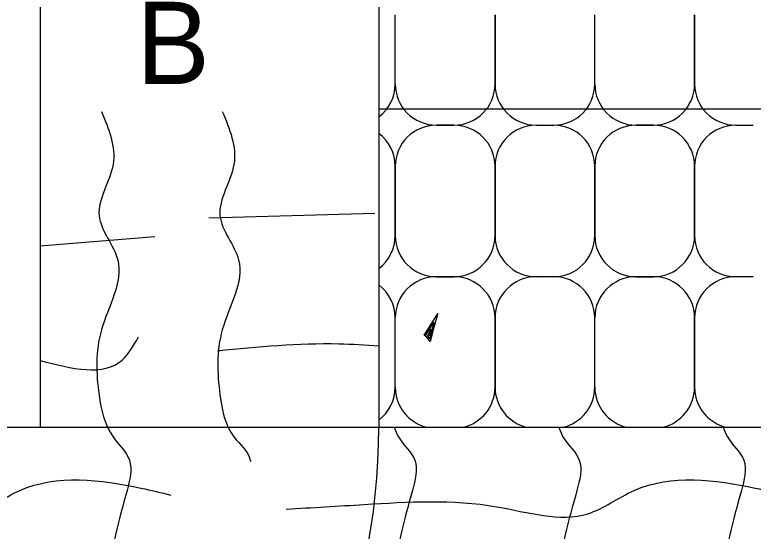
# Model space of a CAD drawing. Extents: x -0.02 to 2.83, y -0.09 to 1.83.
# Drawn here: x 1.8283 to 1.9779, y 0.9762 to 1.0807 of the extents above; entities that cross this region are included whole.
import ezdxf

# ---------------------------------------------------------------- set-up
doc = ezdxf.new("R2010")
doc.units = 0
doc.layers.add('SH_General_Details', color=7, linetype='Continuous')

msp = doc.modelspace()

# ---------------------------------------------------------------- linework, layer by layer
at = {"layer": 'SH_General_Details'}
for p, q in [((1.8334362509114637, 1.531403772732119), (1.8334362509114637, 0.99720377274404)), ((1.9020379175810112, 1.255220439394812), (1.9020379175810112, 0.99720377274404)), ((1.9053695842487708, 1.06670377274404), (1.9053695842487708, 1.0807204393948122)), ((1.9053695842487708, 1.06670377274404), (1.9053695842487708, 1.0807204393948122)), ((1.9053695842487708, 1.06670377274404), (1.9053695842487708, 1.0807204393948122)), ((1.925586250927855, 1.06670377274404), (1.925586250927855, 1.0807204393948122)), ((1.925586250927855, 1.0807204393948122), (1.925586250927855, 1.06670377274404)), ((1.925586250927855, 1.0807204393948122), (1.925586250927855, 1.06670377274404)), ((1.9458029175860776, 1.06670377274404), (1.9458029175860776, 1.0807204393948122)), ((1.9458029175860776, 1.06670377274404), (1.9458029175860776, 1.0807204393948122)), ((1.9458029175860776, 1.06670377274404), (1.9458029175860776, 1.0807204393948122)), ((1.9660195842450454, 1.06670377274404), (1.9660195842450454, 1.0807204393948122)), ((1.9660195842450454, 1.0807204393948122), (1.9660195842450454, 1.06670377274404)), ((1.9660195842450454, 1.0807204393948122), (1.9660195842450454, 1.06670377274404)), ((1.9020379175810112, 1.0617087727392718), (2.070491250918616, 1.0617087727392718)), ((1.9137029175823523, 1.0583704394104585), (1.9172529175942732, 1.0583704394104585)), ((1.9137029175823523, 1.0583704394104585), (1.9172529175942732, 1.0583704394104585)), ((1.9172529175942732, 1.0583704394104585), (1.9137029175823523, 1.0583704394104585)), ((1.9339195842606915, 1.0583704394104585), (1.937469584253241, 1.0583704394104585)), ((1.9339195842606915, 1.0583704394104585), (1.937469584253241, 1.0583704394104585)), ((1.9541362509196594, 1.0583704394104585), (1.9576862509114636, 1.0583704394104585)), ((1.9541362509196594, 1.0583704394104585), (1.9576862509114636, 1.0583704394104585)), ((1.9576862509114636, 1.0583704394104585), (1.9541362509196594, 1.0583704394104585)), ((1.974352917578627, 1.0583704394104585), (1.977902917590548, 1.0583704394104585)), ((1.974352917578627, 1.0583704394104585), (1.977902917590548, 1.0583704394104585)), ((1.9053695842487708, 1.0500371060768767), (1.9053695842487708, 1.0360204394067332)), ((1.9053695842487708, 1.0360204394067332), (1.9053695842487708, 1.0500371060768767)), ((1.925586250927855, 1.0500371060768767), (1.925586250927855, 1.0360204394067332)), ((1.925586250927855, 1.0360204394067332), (1.925586250927855, 1.0500371060768767)), ((1.9458029175860776, 1.0500371060768767), (1.9458029175860776, 1.0360204394067332)), ((1.9458029175860776, 1.0360204394067332), (1.9458029175860776, 1.0500371060768767)), ((1.9660195842450454, 1.0500371060768767), (1.9660195842450454, 1.0360204394067332)), ((1.9660195842450454, 1.0360204394067332), (1.9660195842450454, 1.0500371060768767)), ((1.8676079175932303, 1.0395854394043489), (1.9012045842474297, 1.0405771060588462)), ((1.8334362509114637, 1.0339621060694262), (1.8566545842556252, 1.0358121060731513)), ((1.9137029175823523, 1.0276871060731514), (1.9172529175942732, 1.0276871060731514)), ((1.9172529175942732, 1.0276871060731514), (1.9137029175823523, 1.0276871060731514)), ((1.937469584253241, 1.0276871060731514), (1.9339195842606915, 1.0276871060731514)), ((1.937469584253241, 1.0276871060731514), (1.9339195842606915, 1.0276871060731514)), ((1.9541362509196594, 1.0276871060731514), (1.9576862509114636, 1.0276871060731514)), ((1.9576862509114636, 1.0276871060731514), (1.9541362509196594, 1.0276871060731514)), ((1.977902917590548, 1.0276871060731514), (1.974352917578627, 1.0276871060731514)), ((1.977902917590548, 1.0276871060731514), (1.974352917578627, 1.0276871060731514)), ((1.9053695842487708, 1.005337106069426), (1.9053695842487708, 1.0193537727395698)), ((1.9053695842487708, 1.005337106069426), (1.9053695842487708, 1.0193537727395698)), ((1.9053695842487708, 1.005337106069426), (1.9053695842487708, 1.0193537727395698)), ((1.925586250927855, 1.005337106069426), (1.925586250927855, 1.0193537727395698)), ((1.925586250927855, 1.0193537727395698), (1.925586250927855, 1.005337106069426)), ((1.925586250927855, 1.0193537727395698), (1.925586250927855, 1.005337106069426)), ((1.9458029175860776, 1.005337106069426), (1.9458029175860776, 1.0193537727395698)), ((1.9458029175860776, 1.005337106069426), (1.9458029175860776, 1.0193537727395698)), ((1.9458029175860776, 1.005337106069426), (1.9458029175860776, 1.0193537727395698)), ((1.9660195842450454, 1.005337106069426), (1.9660195842450454, 1.0193537727395698)), ((1.9660195842450454, 1.0193537727395698), (1.9660195842450454, 1.005337106069426)), ((1.9660195842450454, 1.0193537727395698), (1.9660195842450454, 1.005337106069426)), ((1.7204662509230866, 0.99720377274404), (1.9020379175810112, 0.99720377274404)), ((1.9020379175810112, 0.99720377274404), (2.418241250918616, 0.99720377274404))]:
    msp.add_line(p, q, dxfattribs=at)
msp.add_lwpolyline([(1.9118795842593506, 1.015337106069426), (1.9112362509233847, 1.01582877274404), (1.9124712509183182, 1.0177421060601874), (1.913997917578925, 1.0202271060744925), (1.9131112509233845, 1.0172321060697243), (1.912431250916232, 1.0145621060731513), (1.9118795842593506, 1.015337106069426), (1.9115045842593505, 1.0157721060718103), (1.9132045842474297, 1.018450439393769), (1.9123379175929323, 1.0150687727334602), (1.9119379175966575, 1.0158104394080743), (1.9126095842583075, 1.0170904393995805), (1.912231250928153, 1.0157354393998785)], dxfattribs=at)
for centre, radius, start, end in [((1.89703650161307, 1.0667040479185685), 0.008333333333333331, 306.8842361111111, 360), ((1.9137031682794883, 1.0667040479185685), 0.008333333333333331, 180, 270), ((1.9172531682712926, 1.0667040479185685), 0.008333333333333331, 270, 360), ((1.933919834938456, 1.0667040479185685), 0.008333333333333331, 180, 270), ((1.9374698349302604, 1.0667040479185685), 0.008333333333333331, 270, 360), ((1.9541365015966787, 1.0667040479185685), 0.008333333333333331, 180, 270), ((1.9576865016085996, 1.0667040479185685), 0.008333333333333331, 270, 360), ((1.974353168275763, 1.0667040479185685), 0.008333333333333331, 180, 270), ((1.9137031682794883, 1.0500373812521502), 0.008333333333333331, 90, 180), ((1.9172531682712926, 1.0500373812521502), 0.008333333333333331, 0, 90), ((1.933919834938456, 1.0500373812521502), 0.008333333333333331, 90, 180), ((1.9374698349302604, 1.0500373812521502), 0.008333333333333331, 0, 90), ((1.9541365015966787, 1.0500373812521502), 0.008333333333333331, 90, 180), ((1.9576865016085996, 1.0500373812521502), 0.008333333333333331, 0, 90), ((1.974353168275763, 1.0500373812521502), 0.008333333333333331, 90, 180), ((1.89703650161307, 1.0500373812521502), 0.008333333333333331, 0, 53.115763888888864), ((1.89703650161307, 1.036020714601378), 0.008333333333333331, 306.8842361111111, 360), ((1.9137031682794883, 1.036020714601378), 0.008333333333333331, 180, 270), ((1.9172531682712926, 1.036020714601378), 0.008333333333333331, 270, 360), ((1.933919834938456, 1.036020714601378), 0.008333333333333331, 180, 270), ((1.9374698349302604, 1.036020714601378), 0.008333333333333331, 270, 360), ((1.9541365015966787, 1.036020714601378), 0.008333333333333331, 180, 270), ((1.9576865016085996, 1.036020714601378), 0.008333333333333331, 270, 360), ((1.974353168275763, 1.036020714601378), 0.008333333333333331, 180, 270), ((1.9137031682794883, 1.0193540479342147), 0.008333333333333331, 90, 180), ((1.9172531682712926, 1.0193540479342147), 0.008333333333333331, 0, 90), ((1.933919834938456, 1.0193540479342147), 0.008333333333333331, 90, 180), ((1.9374698349302604, 1.0193540479342147), 0.008333333333333331, 0, 90), ((1.9541365015966787, 1.0193540479342147), 0.008333333333333331, 90, 180), ((1.9576865016085996, 1.0193540479342147), 0.008333333333333331, 0, 90), ((1.974353168275763, 1.0193540479342147), 0.008333333333333331, 90, 180), ((1.89703650161307, 1.0193540479342147), 0.008333333333333331, 0, 53.115763888888864), ((1.89703650161307, 1.0053373812640711), 0.008333333333333331, 306.8842361111111, 360), ((1.9137031682794883, 1.0053373812640711), 0.008333333333333331, 180, 257.42182777777776), ((1.9172531682712926, 1.0053373812640711), 0.008333333333333331, 282.5781722222222, 360), ((1.933919834938456, 1.0053373812640711), 0.008333333333333331, 180, 257.42182777777776), ((1.9374698349302604, 1.0053373812640711), 0.008333333333333331, 282.5781722222222, 360), ((1.9541365015966787, 1.0053373812640711), 0.008333333333333331, 180, 257.42182777777776), ((1.9576865016085996, 1.0053373812640711), 0.008333333333333331, 282.5781722222222, 360), ((1.974353168275763, 1.0053373812640711), 0.008333333333333331, 180, 257.42182777777776), ((1.7645225587753548, 0.9975821983421846), 0.13751597066666663, 269.20735833333333, 359.84213611111113)]:
    msp.add_arc(centre, radius, start, end, dxfattribs=at)
for points in [[(1.8458345842627777, 1.061152106067042), (1.8481945842569663, 1.0504321060578032), (1.8453612509233845, 1.040058772742997), (1.849134584254582, 1.0310987727249665), (1.8458345842627777, 1.0169521060588462), (1.8453612509233845, 1.0037454394104584), (1.8481945842569663, 0.9952587727310761), (1.8514945842487707, 0.9905387727419539), (1.851021250930239, 0.9844121060768767), (1.8486612509159341, 0.9754521060588464), (1.8463079175813093, 0.9679054393971964), (1.842534584250857, 0.9608321060741946), (1.8448879175847366, 0.9546987727286919), (1.8486612509159341, 0.94762543940569), (1.850074584252198, 0.9438587727348013), (1.8496079175932303, 0.9367787727321192), (1.8458345842627777, 0.9278187727334603)], [(1.8703279175823524, 1.061152106067042), (1.8726879175966575, 1.0504321060578032), (1.8698545842630758, 1.040058772742997), (1.8736279175942734, 1.0310987727249665), (1.8703279175823524, 1.0169521060588462), (1.8698545842630758, 1.0037454394104584), (1.8726879175966575, 0.9952587727310761), (1.875987917588462, 0.9905387727419539), (1.876036250915934, 0.9902704394067331)], [(1.8334362509114637, 1.0107021060588464), (1.8500545842511549, 1.0108187727334603), (1.8533545842630759, 1.0155321060622735)], [(1.8693812509244276, 1.0127054394091173), (1.8939079175857796, 1.0141187727252645), (1.9020379175810112, 1.0137021060588463)], [(1.9051679175956144, 0.99720377274404), (1.9060212509302392, 0.9952587727310761), (1.9093212509220436, 0.9905387727419539), (1.9088479175833954, 0.9844121060768767), (1.906487917588462, 0.9754521060588464), (1.904134584254582, 0.9679054393971964), (1.9003612509233847, 0.9608321060741946), (1.9027145842580093, 0.9546987727286919), (1.906487917588462, 0.94762543940569), (1.9079012509254707, 0.9438587727348013), (1.9074345842463865, 0.9367787727321192), (1.903661250915934, 0.9278187727334603)], [(1.9385012509291961, 0.99720377274404), (1.9393545842630757, 0.9952587727310761), (1.9426545842556253, 0.9905387727419539), (1.9421812509162322, 0.9844121060768767), (1.9398212509220436, 0.9754521060588464), (1.9374679175881637, 0.9679054393971964), (1.9336945842569664, 0.9608321060741946), (1.936047917590846, 0.9546987727286919), (1.9398212509220436, 0.94762543940569), (1.9412345842583074, 0.9438587727348013), (1.9407679175799681, 0.9367787727321192), (1.9369945842487706, 0.9278187727334603)], [(1.9718345842627778, 0.99720377274404), (1.9726879175966574, 0.9952587727310761), (1.9759879175884618, 0.9905387727419539), (1.9755145842498139, 0.9844121060768767), (1.9731545842556253, 0.9754521060588464), (1.9708012509210004, 0.9679054393971964), (1.967027917590548, 0.9608321060741946), (1.9693812509244277, 0.9546987727286919), (1.9731545842556253, 0.94762543940569), (1.974567917591889, 0.9438587727348013), (1.9741012509135498, 0.9367787727321192), (1.9703279175823523, 0.9278187727334603)], [(1.7626195842487706, 0.9807687727416559), (1.7746012509135498, 0.98157877274404), (1.801481250928153, 0.9811121060649558), (1.8198679175836934, 0.9796987727286919), (1.8293012509210005, 0.9844121060768767), (1.8538279175823524, 0.9848854393961533), (1.8599279175860777, 0.9834754394094153)], [(1.8832679175799683, 0.9806304394009216), (1.899094584253241, 0.98157877274404), (1.9259745842484726, 0.9811121060649558), (1.9443612509233845, 0.9796987727286919), (1.9537945842606916, 0.9844121060768767), (1.9783212509220436, 0.9848854393961533), (1.9844479175871208, 0.9834654393995805)]]:
    msp.add_spline(points, degree=3, dxfattribs=at)

# ---------------------------------------------------------------- texts
msp.add_text('B', height=0.016666670000000005, dxfattribs=at).set_placement((1.8529295905250995, 1.0666954393985375))

doc.saveas('drawing.dxf')
